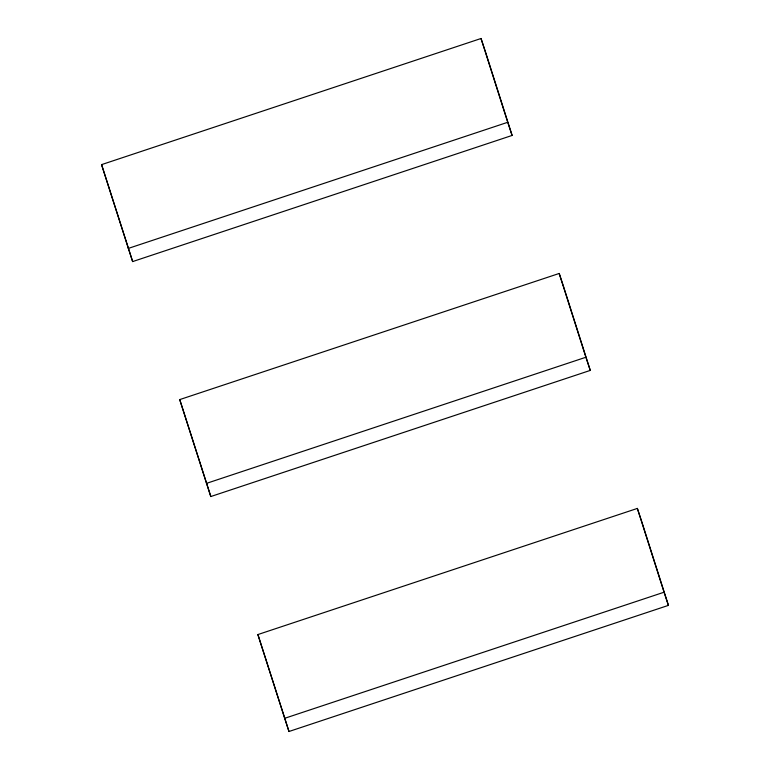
<?xml version="1.0" encoding="UTF-8"?>
<svg xmlns="http://www.w3.org/2000/svg" width="770" height="770" viewBox="0 0 770 770"><rect width="100%" height="100%" fill="white"/><g stroke="black" fill="none" stroke-linecap="round" stroke-linejoin="round"><path stroke-width="1.16" d="M101.573 164.626L481.029 38.5L485.408 51.657L512.108 135.443L132.642 261.579L101.573 164.626L132.642 261.579M128.272 248.421L507.728 122.295L481.029 38.5M179.728 399.592L559.193 273.466L563.573 286.613L590.272 370.409L210.807 496.534L179.728 399.592L210.807 496.534M206.427 483.387L585.893 357.251L559.193 273.466M257.892 634.557L637.358 508.421L641.728 521.579L668.427 605.374L288.971 731.5L257.892 634.557L288.971 731.5M284.592 718.343L664.058 592.217L637.358 508.421M507.728 122.295L512.108 135.443M585.893 357.251L590.272 370.409M664.058 592.217L668.427 605.374"/></g></svg>
